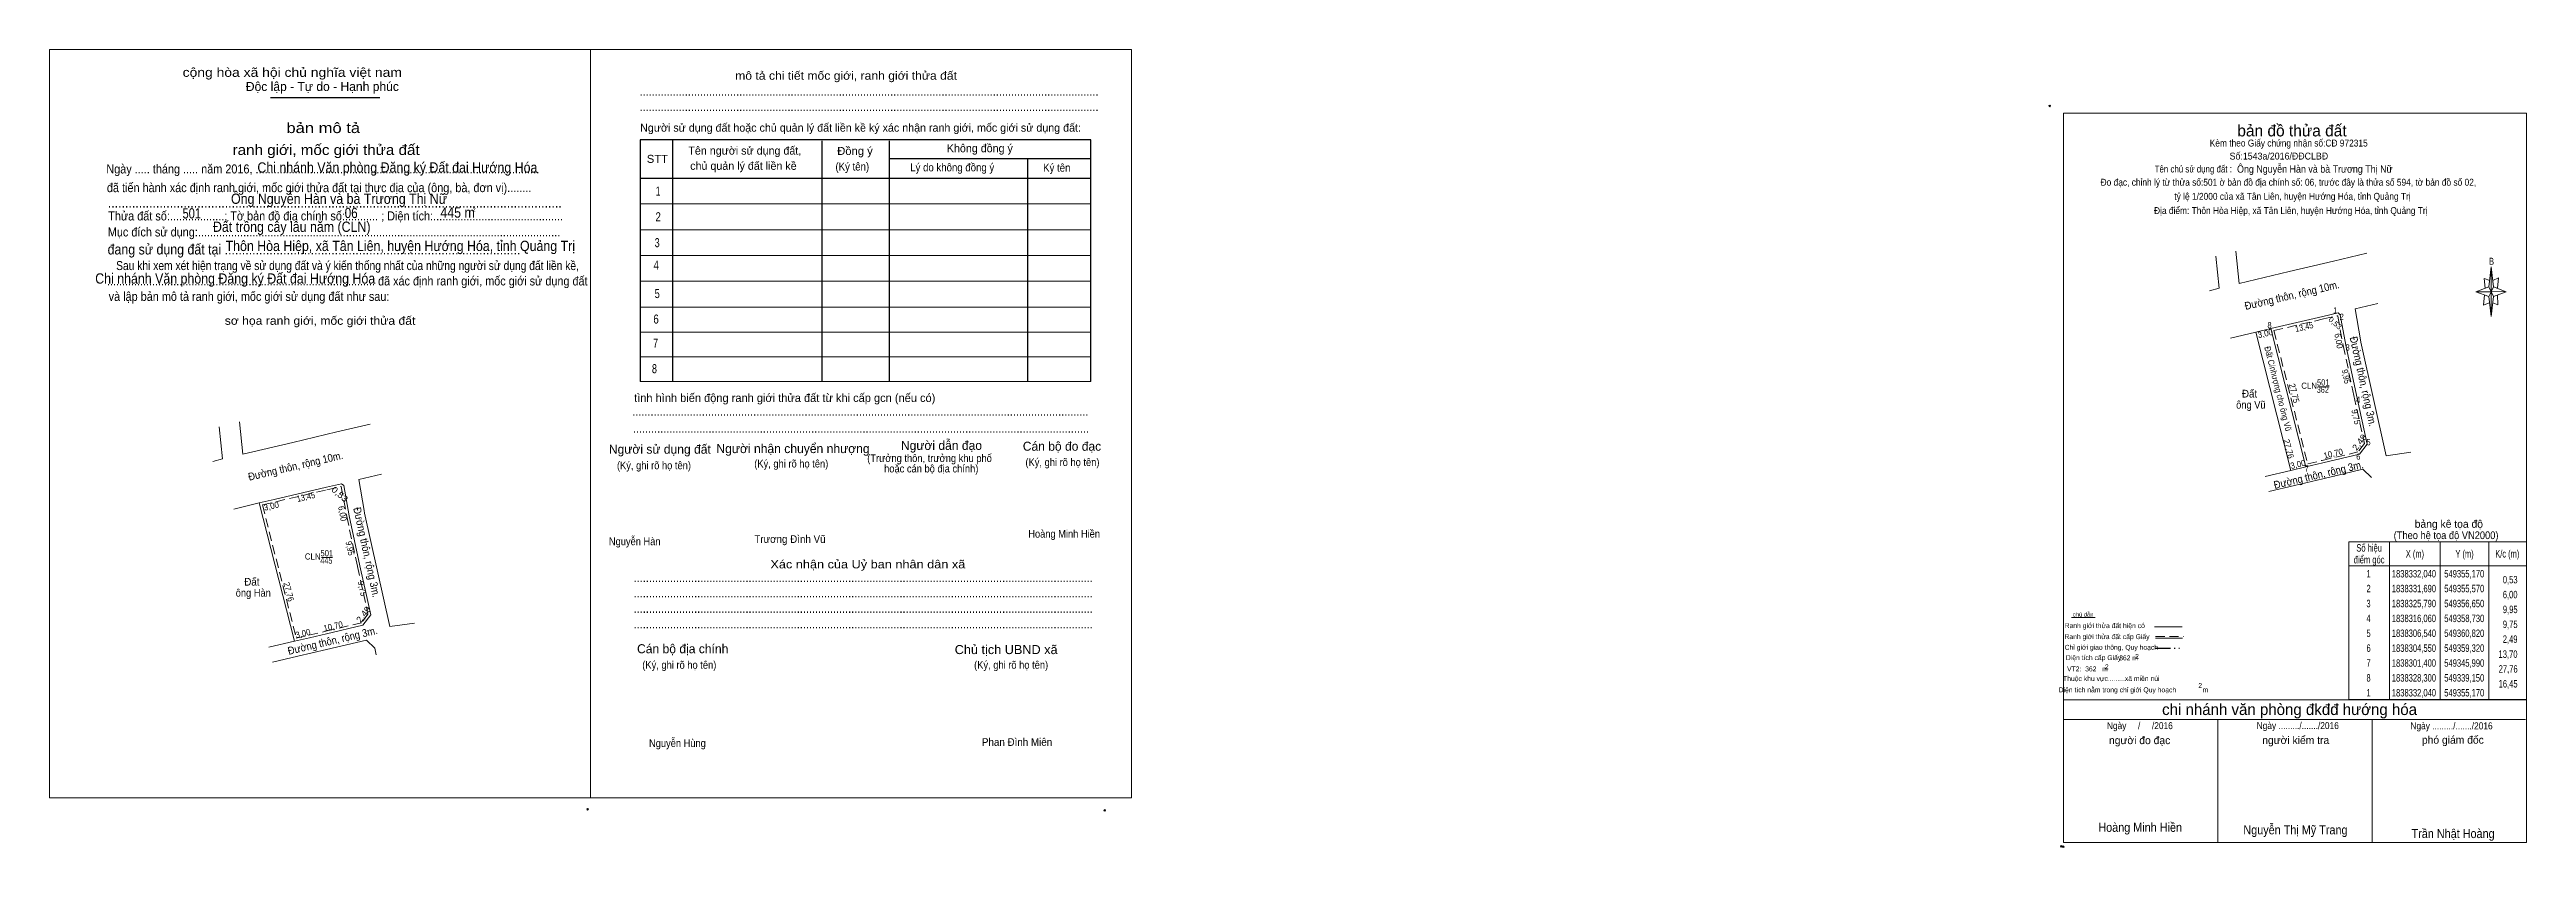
# Model space of a CAD drawing. Header units: metres. Extents: x 548910 to 549896, y 1838215 to 1838383.
# Drawn here: x 548910.2 to 549391.8, y 1838228.1 to 1838383.2 of the extents above; entities that cross this region are included whole.
import ezdxf
from ezdxf.enums import TextEntityAlignment as Align

# ---------------------------------------------------------------- set-up
doc = ezdxf.new("R2010")
doc.units = ezdxf.units.M
doc.header["$LTSCALE"] = 0.6
doc.header["$PDMODE"] = 32
doc.header["$PDSIZE"] = 0.3
for name, pattern in [('DASH_DOUBLE_DOT', [9.2, 5, -1.2, 0.3, -1.2, 0.3, -1.2]), ('DOTTED', [1.5, 0.3, -1.2]), ('MEDIUM_DASHED', [4.5, 3, -1.5])]:
    doc.linetypes.add(name, pattern=pattern)
for name, color, linetype, lineweight in [('1', 7, 'DOTTED', 13), ('15', 7, 'Continuous', 13), ('18', 7, 'Continuous', 13), ('23', 7, 'Continuous', 13), ('28', 7, 'Continuous', 13), ('63', 7, 'Continuous', 13), ('7', 7, 'Continuous', 13)]:
    doc.layers.add(name, color=color, linetype=linetype, lineweight=lineweight)
for name, color, linetype in [('17', 7, 'Continuous'), ('25', 7, 'Continuous'), ('6', 7, 'Continuous')]:
    doc.layers.add(name, color=color, linetype=linetype)

msp = doc.modelspace()

# ---------------------------------------------------------------- linework, layer by layer
at = {"layer": '15'}
for p, q in [((549342.07, 1838328.98), (549348.91, 1838302.09)), ((549351.24, 1838317.69), (549353.42, 1838317.69)), ((548963.04, 1838284.48), (548965.22, 1838284.48))]:
    msp.add_line(p, q, dxfattribs=at)
at = {"layer": '15', "linetype": 'MEDIUM_DASHED'}
msp.add_line((549342.68, 1838328.61), (549349.27, 1838302.69), dxfattribs=at)
at = {"layer": '18'}
for p, q in [((549335.3, 1838344.05), (549335.96, 1838337.77)), ((549331.38, 1838343.1), (549332.03, 1838336.85)), ((549330.15, 1838336.33), (549332.03, 1838336.85)), ((549358.51, 1838332.83), (549362.91, 1838333.87)), ((549339.15, 1838328.3), (549342.07, 1838328.98)), ((549342.07, 1838328.98), (549352.2, 1838331.35)), ((549352.2, 1838331.35), (549355.17, 1838332.04)), ((549355.17, 1838332.04), (549355.57, 1838331.69)), ((549355.57, 1838331.69), (549356.65, 1838325.79)), ((549334.22, 1838327.1), (549339.15, 1838328.3)), ((549339.15, 1838328.3), (549345.99, 1838301.4)), ((548943.18, 1838309.89), (548943.83, 1838303.64)), ((548947.1, 1838310.84), (548947.76, 1838304.56)), ((549360.82, 1838306.54), (549359.32, 1838304.55)), ((548941.95, 1838303.12), (548943.83, 1838303.64)), ((548970.31, 1838299.62), (548974.71, 1838300.66)), ((549341.02, 1838300.23), (549345.99, 1838301.4)), ((549345.99, 1838301.4), (549348.91, 1838302.09)), ((549348.91, 1838302.09), (549352.2, 1838302.87)), ((549352.2, 1838302.87), (549359.32, 1838304.55)), ((549352.2, 1838299.78), (549360.01, 1838301.63)), ((548946.02, 1838293.89), (548950.95, 1838295.09)), ((548950.95, 1838295.09), (548953.87, 1838295.77)), ((548950.95, 1838295.09), (548957.79, 1838268.19)), ((548953.87, 1838295.77), (548964, 1838298.14)), ((548964, 1838298.14), (548966.97, 1838298.83)), ((548966.97, 1838298.83), (548967.37, 1838298.48)), ((548967.37, 1838298.48), (548968.45, 1838292.58)), ((549341.71, 1838297.31), (549346.68, 1838298.48)), ((549346.68, 1838298.48), (549352.2, 1838299.78)), ((548964, 1838269.66), (548971.12, 1838271.34)), ((548972.62, 1838273.33), (548971.12, 1838271.34)), ((548952.82, 1838267.02), (548957.79, 1838268.19)), ((548957.79, 1838268.19), (548960.71, 1838268.88)), ((548958.48, 1838265.27), (548964, 1838266.57)), ((548960.71, 1838268.88), (548964, 1838269.66)), ((548964, 1838266.57), (548971.81, 1838268.42)), ((548973.68, 1838265.56), (548973.45, 1838266.83)), ((548953.51, 1838264.1), (548958.48, 1838265.27))]:
    msp.add_line(p, q, dxfattribs=at)
at = {"layer": '18', "linetype": 'MEDIUM_DASHED'}
for p, q in [((549342.68, 1838328.61), (549352.31, 1838330.86)), ((549352.31, 1838330.86), (549355.03, 1838331.49)), ((549355.03, 1838331.49), (549355.12, 1838331.42)), ((549355.12, 1838331.42), (549356.16, 1838325.7)), ((549356.16, 1838325.69), (549358.24, 1838315.96)), ((549358.24, 1838315.95), (549360.28, 1838306.66)), ((549352.09, 1838303.36), (549359.03, 1838305)), ((549360.28, 1838306.66), (549359.03, 1838305)), ((549349.27, 1838302.69), (549352.08, 1838303.36)), ((548951.56, 1838294.71), (548958.15, 1838268.79)), ((548967.96, 1838292.48), (548970.04, 1838282.75)), ((548970.04, 1838282.74), (548972.08, 1838273.45)), ((548963.89, 1838270.15), (548970.83, 1838271.79)), ((548972.08, 1838273.45), (548970.83, 1838271.79)), ((548958.15, 1838268.79), (548960.6, 1838269.37)), ((548960.59, 1838269.37), (548963.88, 1838270.15))]:
    msp.add_line(p, q, dxfattribs=at)
at = {"layer": '18'}
for points in [[(549335.96, 1838337.77), (549345.69, 1838340.07), (549354.25, 1838342.1), (549360.74, 1838343.63)], [(549356.65, 1838325.79), (549358.73, 1838316.06), (549360.82, 1838306.54)], [(548947.76, 1838304.56), (548957.49, 1838306.86), (548966.05, 1838308.89), (548972.54, 1838310.42)], [(548968.45, 1838292.58), (548970.53, 1838282.85), (548972.62, 1838273.33)]]:
    msp.add_lwpolyline(points, dxfattribs=at)
at = {"layer": '18', "linetype": 'MEDIUM_DASHED'}
msp.add_lwpolyline([(548951.56, 1838294.71), (548964.11, 1838297.65), (548966.9, 1838298.3), (548967.96, 1838292.49)], dxfattribs=at)
at = {"layer": '23'}
for p, q in [((549358.51, 1838332.83), (549359.53, 1838326.83)), ((549359.53, 1838326.83), (549359.61, 1838326.34)), ((548970.31, 1838299.62), (548971.33, 1838293.62)), ((548971.33, 1838293.62), (548971.41, 1838293.13))]:
    msp.add_line(p, q, dxfattribs=at)
for points in [[(549369.34, 1838304.93), (549364.52, 1838304.25), (549359.61, 1838326.34)], [(549369.34, 1838304.93), (549364.52, 1838304.25), (549359.61, 1838326.34)], [(549369.34, 1838304.93), (549364.52, 1838304.25), (549359.61, 1838326.34)], [(549369.34, 1838304.93), (549364.52, 1838304.25), (549359.61, 1838326.34)], [(548981.14, 1838271.72), (548976.32, 1838271.04), (548971.41, 1838293.13)], [(548981.14, 1838271.72), (548976.32, 1838271.04), (548971.41, 1838293.13)], [(548981.14, 1838271.72), (548976.32, 1838271.04), (548971.41, 1838293.13)], [(548981.14, 1838271.72), (548976.32, 1838271.04), (548971.41, 1838293.13)]]:
    msp.add_lwpolyline(points, dxfattribs=at)
at = {"layer": '28'}
for p, q in [((549384.46, 1838337.13), (549384.96, 1838341.03)), ((549384.46, 1838335.23), (549381.96, 1838336.13)), ((549385.36, 1838335.23), (549384.96, 1838331.33)), ((549386.26, 1838333.63), (549385.26, 1838334.03)), ((549385.36, 1838337.13), (549387.86, 1838336.13)), ((549386.16, 1838335.53), (549386.26, 1838333.63)), ((549303.31, 1838272.8), (549307.91, 1838272.8)), ((549319.46, 1838271.03), (549324.84, 1838271.03)), ((549319.66, 1838268.79), (549324.92, 1838268.79)), ((549301.8, 1838256.79), (549391.8, 1838256.79)), ((549301.8, 1838252.99), (549391.6, 1838252.99)), ((549301.8, 1838252.99), (549391.6, 1838252.99)), ((549301.8, 1838252.99), (549391.6, 1838252.99)), ((549331.8, 1838229.09), (549331.8, 1838252.99)), ((549361.8, 1838229.09), (549361.8, 1838252.99))]:
    msp.add_line(p, q, dxfattribs=at)
at = {"layer": '28', "linetype": 'DASH_DOUBLE_DOT', "lineweight": 25}
msp.add_line((549319.56, 1838266.82), (549324.8, 1838266.82), dxfattribs=at)
at = {"layer": '28', "linetype": 'MEDIUM_DASHED'}
msp.add_line((549319.66, 1838269.11), (549325.1, 1838269.11), dxfattribs=at)
at = {"layer": '28'}
for points in [[(549301.8, 1838370.89), (549391.8, 1838370.89), (549391.8, 1838229.09), (549301.8, 1838229.09)], [(549384.96, 1838341.03), (549385.36, 1838337.13), (549384.96, 1838336.13)], [(549384.96, 1838336.13), (549381.96, 1838336.13), (549384.46, 1838337.13), (549385.36, 1838335.23), (549387.86, 1838336.13), (549384.96, 1838336.23)], [(549384.96, 1838336.13), (549384.96, 1838331.33), (549384.46, 1838335.23)]]:
    msp.add_lwpolyline(points, close=True, dxfattribs=at)
for points in [[(549384.66, 1838338.33), (549383.56, 1838338.73), (549383.76, 1838336.83)], [(549385.26, 1838338.33), (549386.36, 1838338.83), (549386.16, 1838336.83)], [(549384.96, 1838336.13), (549384.46, 1838337.13), (549381.96, 1838336.13)], [(549383.66, 1838335.53), (549383.46, 1838333.53), (549384.56, 1838334.03)], [(549384.96, 1838336.13), (549385.36, 1838335.23), (549387.86, 1838336.13)], [(549391.8, 1838229.09), (549301.8, 1838229.09), (549301.8, 1838252.99)]]:
    msp.add_lwpolyline(points, dxfattribs=at)
for p in [(549299.1, 1838372.29), (549301.34, 1838228.31), (549301.74, 1838228.25)]:
    msp.add_point(p, dxfattribs=at)
at = {"layer": '63'}
for p, q in [((549360.01, 1838301.63), (549361.65, 1838300.04)), ((549365.16, 1838287.51), (549365.16, 1838256.84)), ((549375.05, 1838287.51), (549375.05, 1838256.84)), ((549384.46, 1838287.51), (549384.46, 1838256.84)), ((549357.26, 1838282.87), (549391.8, 1838282.87)), ((548971.81, 1838268.42), (548973.45, 1838266.83))]:
    msp.add_line(p, q, dxfattribs=at)
msp.add_lwpolyline([(549357.26, 1838287.51), (549391.8, 1838287.51), (549391.8, 1838256.84), (549357.26, 1838256.84)], close=True, dxfattribs=at)
at = {"layer": '7', "lineweight": 25}
for p, q in [((548953.11, 1838373.93), (548974.38, 1838373.93)), ((549031.31, 1838365.68), (549031.31, 1838318.68)), ((549060.33, 1838365.53), (549060.33, 1838318.68)), ((549073.42, 1838365.53), (549073.42, 1838318.68)), ((549025.01, 1838358.26), (549112.65, 1838358.26)), ((549073.42, 1838362.07), (549112.65, 1838362.07)), ((549100.36, 1838362.07), (549100.36, 1838318.68))]:
    msp.add_line(p, q, dxfattribs=at)
at = {"layer": '7'}
for p, q in [((549025.01, 1838353.24), (549112.65, 1838353.24)), ((549025.01, 1838348.22), (549112.65, 1838348.22)), ((549025.01, 1838343.21), (549112.65, 1838343.21)), ((549025.01, 1838338.19), (549112.65, 1838338.19)), ((549025.01, 1838333.17), (549112.65, 1838333.17)), ((549025.01, 1838328.32), (549112.5, 1838328.32)), ((549025.01, 1838323.53), (549112.65, 1838323.53)), ((549025.01, 1838318.68), (549112.65, 1838318.68))]:
    msp.add_line(p, q, dxfattribs=at)
for points in [[(548910.17, 1838383.25), (549015.36, 1838383.25), (549015.36, 1838237.77), (548910.17, 1838237.77)], [(549015.36, 1838383.25), (549120.55, 1838383.25), (549120.55, 1838237.76), (549015.36, 1838237.76)], [(549015.36, 1838383.25), (549120.55, 1838383.25), (549120.55, 1838237.76), (549015.36, 1838237.76)]]:
    msp.add_lwpolyline(points, close=True, dxfattribs=at)
at = {"layer": '7', "lineweight": 25}
msp.add_lwpolyline([(549112.65, 1838318.68), (549112.65, 1838365.68), (549025.01, 1838365.68), (549025.01, 1838318.68)], dxfattribs=at)
at = {"layer": '7'}
for p in [(549014.79, 1838235.52), (549115.35, 1838235.31)]:
    msp.add_point(p, dxfattribs=at)

# ---------------------------------------------------------------- texts
at = {"layer": '1'}
for s, width, p in [('501', 0.8, (549352.29, 1838317.92)), ('CLN', 0.95, (549349.54, 1838317.29)), ('362', 0.85, (549352.2, 1838316.5)), ('501', 0.8, (548964.09, 1838284.71)), ('CLN', 0.95, (548961.34, 1838284.08)), ('445', 0.85, (548964, 1838283.29))]:
    msp.add_text(s, height=1.2, dxfattribs=dict(at, width=width)).set_placement(p, align=Align.CENTER)
at = {"layer": '15', "width": 0.9}
msp.add_text('Đất C/nhượng cho ông Vũ', height=1.2, rotation=284.267, dxfattribs=at).set_placement((549342.8978, 1838317.1579), align=Align.CENTER)
at = {"layer": '17'}
for s, width, p in [('Nguyễn Hàn', 0.9, (549018.94, 1838286.87)), ('Trương Đình Vũ', 0.95, (549047.21, 1838287.32)), ('Hoàng Minh Hiền', 0.9, (549100.48, 1838288.34)), ('Nguyễn Hùng', 0.9, (549026.74, 1838247.63)), ('Phan Đình Miên', 0.95, (549091.47, 1838247.85))]:
    msp.add_text(s, height=1.5, dxfattribs=dict(at, width=width)).set_placement(p)
at = {"layer": '25', "width": 0.9}
for s, p in [('Chi nhánh Văn phòng Đăng ký Đất đai Hướng Hóa', (548950.59, 1838359.32)), (' Đất trồng cây lâu năm (CLN)', (548941.28, 1838347.8)), ('Chi nhánh Văn phòng Đăng ký Đất đai Hướng Hóa', (548919.05, 1838337.73))]:
    msp.add_text(s, height=2, dxfattribs=at).set_placement(p)
at = {"layer": '28'}
for s, height, p in [('bản đồ thửa đất', 2.25, (549346.205, 1838366.36)), ('bảng kê tọa độ', 1.5, (549376.71, 1838290.26)), ('chi nhánh văn phòng đkđđ hướng hóa', 2.187, (549345.735, 1838253.85)), ('người đo đạc', 1.5, (549316.585, 1838248.19)), ('người kiểm tra', 1.5, (549346.935, 1838248.21)), ('phó giám đốc', 1.5, (549377.49, 1838248.27))]:
    msp.add_text(s, height=height, dxfattribs=at).set_placement(p, align=Align.CENTER)
for s, height, width, p in [('Kèm theo Giấy chứng nhận số:CĐ 972315', 1.35, 0.9, (549345.57, 1838364.39)), ('Số:1543a/2016/ĐĐCLBĐ', 1.35, 0.95, (549343.66, 1838361.86)), ('Đo đạc, chỉnh lý từ thửa số:501 ờ bản đồ địa chính số: 06, trước đây là thửa số 594, tờ bản đồ số 02,', 1.35, 0.9, (549345.51, 1838356.77)), ('Tên chủ sử dụng đất :', 1.35, 0.85, (549327.015, 1838359.35)), ('Địa điểm: Thôn Hòa Hiệp, xã Tân Liên, huyện Hướng Hóa, tỉnh Quảng Trị', 1.35, 0.9, (549345.975, 1838351.26)), (' tỷ lệ 1/2000 của xã Tân Liên, huyện Hướng Hóa, tỉnh Quảng Trị', 1.35, 0.9, (549346.08, 1838354.03)), ('B', 1.378, 0.75, (549385.01, 1838341.39)), ('(Theo hệ tọa độ VN2000)', 1.5, 0.9, (549376.17, 1838288.06)), ('Ranh giới thửa đất hiện có ', 0.96, 0.9, (549309.985, 1838270.75)), ('chú dẫn', 0.8, 1.05, (549305.61, 1838273)), ('Ranh giới thửa đất cấp Giấy', 0.96, 0.9, (549310.24, 1838268.61)), ('Chỉ giới giao thông, Quy hoạch', 0.96, 0.9, (549311.09, 1838266.53)), ('Thuộc khu vực.........xã miền núi', 0.96, 0.9, (549311.07, 1838260.47)), (' VT2:  362   m ', 0.96, 0.9, (549306.43, 1838262.34)), ('Diện tích cấp Giấy: ', 0.96, 0.9, (549307.995, 1838264.53)), ('2', 0.96, 0.8, (549310.2, 1838262.74)), ('362 m ', 0.96, 0.85, (549314.61, 1838264.48)), ('2', 0.96, 0.8, (549316.08, 1838264.77)), ('Diện tích nằm trong chỉ giới Quy hoạch              m', 0.96, 0.9, (549315.375, 1838258.27)), ('2', 0.96, 0.8, (549328.36, 1838259.11)), ('Ngày     /     /2016', 1.35, 0.9, (549316.625, 1838251.11)), ('Ngày ........./......./2016', 1.35, 0.9, (549347.33, 1838251.12)), ('Ngày ........./......./2016', 1.35, 0.9, (549377.23, 1838251.07)), ('Hoàng Minh Hiền', 1.75, 0.9, (549316.69, 1838231.14)), ('Nguyễn Thị Mỹ Trang', 1.75, 0.9, (549346.88, 1838230.65)), ('Trần Nhật Hoàng', 1.75, 0.9, (549377.535, 1838229.93))]:
    msp.add_text(s, height=height, dxfattribs=dict(at, width=width)).set_placement(p, align=Align.CENTER)
at = {"layer": '28', "width": 0.9}
msp.add_text('Ông Nguyễn Hàn và bà Trương Thị Nữ', height=1.44, dxfattribs=at).set_placement((549335.52, 1838359.3))
at = {"layer": '6', "width": 0.9}
msp.add_text('Ông Nguyễn Hàn và bà Trương Thị Nữ', height=2, dxfattribs=at).set_placement((548945.46, 1838353.24))
at = {"layer": '63'}
for s, height, rotation, width, p in [('Đường thôn, rộng 10m.', 1.5, 13.141, 0.9, (549346.3745, 1838334.7538)), ('3,00', 1.2, 13.109, 0.95, (549341.1489, 1838327.4574)), ('13,45', 1.2, 13.141, 0.9, (549348.7086, 1838328.7222)), ('0,53', 1, 318.814, 1.1, (549354.2707, 1838329.6631)), ('6,00', 1.2, 280.373, 0.95, (549354.713, 1838326.483)), ('Đường thôn, rộng 3m.', 1.5, 282.382, 0.9, (549359.3256, 1838318.5608)), ('9,95', 1.2, 282.067, 0.9, (549356.1635, 1838319.5504)), ('27,75', 1.2, 284.272, 0.95, (549346.0722, 1838316.2729)), ('9,75', 1.2, 282.382, 0.95, (549358.072, 1838311.6987)), ('Đường thôn, rộng 10m.', 1.5, 13.141, 0.9, (548958.1745, 1838301.5438)), ('27,76', 1.2, 284.267, 0.95, (549344.9871, 1838305.4629)), ('10,70', 1.2, 13.296, 0.95, (549354.367, 1838304.1041)), ('2,49', 1.2, 52.992, 1.1, (549359.8008, 1838306.5238)), ('Đường thôn, rộng 3m.', 1.5, 13.296, 0.9, (549351.5475, 1838299.8546)), ('3,00', 1.2, 13.295, 0.95, (549347.502, 1838302.0231)), ('3,00', 1.2, 13.109, 0.95, (548953.4289, 1838293.8974)), ('13,45', 1.2, 13.141, 0.9, (548960.1486, 1838295.6722)), ('0,53', 1.2, 318.814, 1.15, (548966.1999, 1838296.3238)), ('6,00', 1.2, 280.373, 0.95, (548966.553, 1838292.923)), ('Đường thôn, rộng 3m.', 1.5, 282.382, 0.9, (548971.1256, 1838285.3508)), ('9,95', 1.2, 282.067, 0.9, (548968.0135, 1838286.1404)), ('27,76', 1.2, 284.267, 0.95, (548956.1071, 1838277.6629)), ('9,75', 1.2, 282.382, 0.95, (548970.402, 1838278.3087)), ('10,70', 1.2, 13.296, 0.95, (548965.447, 1838270.5341)), ('2,49', 1.2, 52.992, 1.1, (548971.6908, 1838273.0538)), ('Đường thôn, rộng 3m.', 1.5, 13.296, 0.9, (548965.3775, 1838267.6046)), ('3,00', 1.2, 13.295, 0.95, (548959.572, 1838269.1331))]:
    msp.add_text(s, height=height, rotation=rotation, dxfattribs=dict(at, width=width)).set_placement(p, align=Align.CENTER)
for s, height, width, p in [('8', 1.2, 0.8, (549342.25, 1838329.07)), (' 1', 1.2, 0.75, (549355.02, 1838331.93)), ('2', 1.2, 0.8, (549356.29, 1838330.69)), ('3', 1.2, 0.75, (549357.43, 1838324.72)), ('4', 1.2, 0.8, (549359.46, 1838314.55)), ('6', 1.2, 0.8, (549359.52, 1838303.49)), ('5', 1.2, 0.75, (549361.49, 1838306.3)), ('7', 1.2, 0.8, (549349.48, 1838301.17)), ('0,53', 1.446, 0.7, (549390.07, 1838279.45)), ('6,00', 1.446, 0.7, (549390.06, 1838276.55)), ('9,95', 1.446, 0.7, (549390.07, 1838273.66)), ('9,75', 1.446, 0.7, (549390.07, 1838270.77)), ('13,70', 1.446, 0.7, (549390.06, 1838264.97)), ('2,49', 1.446, 0.7, (549390.06, 1838267.88)), ('27,76', 1.446, 0.7, (549390.08, 1838262.09)), ('16,45', 1.446, 0.7, (549390.07, 1838259.2))]:
    msp.add_text(s, height=height, dxfattribs=dict(at, width=width)).set_placement(p, align=Align.RIGHT)
for s, height, width, p in [('ông Vũ', 1.5, 0.9, (549338.215, 1838313.43)), ('Đất ', 1.5, 0.95, (549338.22, 1838315.59)), ('Số hiệu', 1.446, 0.7, (549361.21, 1838285.63)), ('X (m)', 1.446, 0.75, (549370.11, 1838284.48)), ('Y (m)', 1.446, 0.75, (549379.765, 1838284.48)), ('K/c (m)', 1.446, 0.75, (549388.075, 1838284.48)), ('Đất ', 1.5, 0.95, (548949.78, 1838279.02)), ('điểm góc', 1.446, 0.7, (549361.21, 1838283.33)), (' 1', 1.446, 0.6, (549360.88, 1838280.6)), ('1838332,040', 1.446, 0.7, (549369.92, 1838280.6)), ('549355,170', 1.446, 0.7, (549379.705, 1838280.6)), ('ông Hàn', 1.5, 0.9, (548949.785, 1838276.86)), (' 3', 1.446, 0.65, (549360.885, 1838274.81)), (' 2', 1.446, 0.7, (549360.895, 1838277.72)), ('1838331,690', 1.446, 0.7, (549369.92, 1838277.72)), ('1838325,790', 1.446, 0.7, (549369.92, 1838274.81)), ('549355,570', 1.446, 0.7, (549379.705, 1838277.72)), ('549356,650', 1.446, 0.7, (549379.705, 1838274.81)), (' 4', 1.446, 0.7, (549360.885, 1838271.92)), ('1838316,060', 1.446, 0.7, (549369.92, 1838271.92)), ('549358,730', 1.446, 0.7, (549379.705, 1838271.92)), (' 5', 1.446, 0.65, (549360.895, 1838269.03)), (' 6', 1.446, 0.7, (549360.895, 1838266.14)), ('1838306,540', 1.446, 0.7, (549369.92, 1838269.03)), ('1838304,550', 1.446, 0.7, (549369.92, 1838266.14)), ('549360,820', 1.446, 0.7, (549379.705, 1838269.03)), ('549359,320', 1.446, 0.7, (549379.705, 1838266.14)), (' 8', 1.446, 0.65, (549360.895, 1838260.35)), (' 7', 1.446, 0.65, (549360.895, 1838263.24)), ('1838301,400', 1.446, 0.7, (549369.92, 1838263.24)), ('1838328,300', 1.446, 0.7, (549369.92, 1838260.35)), ('549345,990', 1.446, 0.7, (549379.705, 1838263.24)), ('549339,150', 1.446, 0.7, (549379.705, 1838260.35)), (' 1', 1.446, 0.6, (549360.88, 1838257.46)), ('1838332,040', 1.446, 0.7, (549369.92, 1838257.46)), ('549355,170', 1.446, 0.7, (549379.705, 1838257.46))]:
    msp.add_text(s, height=height, dxfattribs=dict(at, width=width)).set_placement(p, align=Align.CENTER)
at = {"layer": '7'}
for s, height, width, p in [('cộng hòa xã hội chủ nghĩa việt nam', 1.756, 1.15, (548936.05, 1838377.94)), ('........................................................................................................................................................', 1.756, 0.9, (549024.89, 1838374.28)), ('........................................................................................................................................................', 1.756, 0.9, (549024.89, 1838371.27)), ('STT', 1.555, 1.05, (549026.31, 1838361.22)), ('Đồng ý', 1.555, 1.05, (549063.33, 1838362.76)), ('Ngày ..... tháng ..... năm 2016, ..............................................................................................', 1.755, 0.9, (548921.22, 1838359.16)), ('(Ký tên)', 1.555, 0.9, (549062.99, 1838359.72)), ('Lý do không đồng ý', 1.555, 0.9, (549077.53, 1838359.56)), ('Ký tên', 1.555, 0.9, (549103.37, 1838359.5)), (' đã tiến hành xác định ranh giới, mốc giới thửa đất tại thực địa của (ông, bà, đơn vị)........', 1.756, 0.9, (548920.74, 1838355.52)), ('....................................................................................................................................', 2, 0.9, (548921.5, 1838352.52)), ('Thửa đất số:..................; Tờ bản đồ địa chính số:........... ; Diện tích:...........................................', 1.756, 0.9, (548921.58, 1838350.02)), ('Mục đích sử dụng:........................................................................................................................', 1.756, 0.9, (548921.5, 1838346.9)), ('501', 2, 0.8, (548936.04, 1838350.4)), ('06', 2, 0.85, (548967.56, 1838350.48)), ('445 m', 2, 0.9, (548986.17, 1838350.56)), ('2', 0.7999, 0.8, (548992.42, 1838351.73)), ('đang sử dụng đất tại ......................................................................................', 2, 0.9, (548921.46, 1838343.4)), ('Thôn Hòa Hiệp, xã Tân Liên, huyện Hướng Hóa, tỉnh Quảng Trị', 2, 0.9, (548944.4, 1838344.07)), ('......................................................................................... đã xác định ranh giới, mốc giới sử dụng đất', 1.752, 0.9, (548921.32, 1838337.38)), ('Sau khi xem xét hiện trạng về sử dụng đất và ý kiến thống nhất của những người sử dụng đất liền kề,', 1.756, 0.85, (548923.12, 1838340.37)), (' và lập bản mô tả ranh giới, mốc giới sử dụng đất như sau:', 1.756, 0.9, (548921.08, 1838334.37)), ('.......................................................................................................................................................', 1.756, 0.9, (549023.5, 1838312.04)), ('.......................................................................................................................................................', 1.756, 0.9, (549023.62, 1838308.75)), ('(Ký, ghi rõ họ tên)', 1.505, 0.9, (549020.5, 1838301.64)), ('(Ký, ghi rõ họ tên)', 1.505, 0.9, (549047.2, 1838301.98)), ('(Ký, ghi rõ họ tên)', 1.505, 0.9, (549099.93, 1838302.26)), ('........................................................................................................................................................', 1.756, 0.9, (549023.77, 1838279.73)), ('........................................................................................................................................................', 1.756, 0.9, (549023.77, 1838276.72)), ('........................................................................................................................................................', 1.756, 0.9, (549023.77, 1838273.72)), ('........................................................................................................................................................', 1.756, 0.9, (549023.77, 1838270.71)), ('Chủ tịch UBND xã', 1.756, 1.05, (549086.18, 1838265.7)), ('(Ký, ghi rõ họ tên)', 1.505, 0.9, (549025.43, 1838262.85)), ('(Ký, ghi rõ họ tên)', 1.505, 0.9, (549089.95, 1838262.85))]:
    msp.add_text(s, height=height, dxfattribs=dict(at, width=width)).set_placement(p)
for s, height, p in [('Độc lập - Tự do - Hạnh phúc', 1.756, (548948.34, 1838375.19)), ('Người sử dụng đất hoặc chủ quản lý đất liền kề ký xác nhận ranh giới, mốc giới sử dụng đất:', 1.555, (549025.01, 1838367.28)), ('Tên người sử dụng đất,', 1.555, (549034.39, 1838362.82)), ('Không đồng ý', 1.555, (549084.65, 1838363.28)), ('chủ quản lý đất liền kề', 1.555, (549034.75, 1838359.86)), ('tình hình biến động ranh giới thửa đất từ khi cấp gcn (nếu có)', 1.605, (549023.84, 1838314.72)), ('Người sử dụng đất', 1.756, (549018.93, 1838304.66)), ('Người nhận chuyển nhượng', 1.76, (549039.84, 1838304.78)), ('Người dẫn đạo', 1.755, (549075.72, 1838305.4)), ('Cán bộ đo đạc', 1.752, (549099.42, 1838305.24)), ('Cán bộ địa chính', 1.756, (549024.41, 1838265.86))]:
    msp.add_text(s, height=height, dxfattribs=at).set_placement(p)
for s, height, width, p in [('mô tả chi tiết mốc giới, ranh giới thửa đất', 1.605, 1.1, (549065.055, 1838377.38)), ('bản mô tả', 2.007, 1.2, (548963.39, 1838367.01)), ('ranh giới, mốc giới thửa đất', 2.007, 1.1, (548963.95, 1838362.74)), ('1', 1.756, 0.7, (549028.515, 1838354.86)), ('2', 1.756, 0.8, (549028.525, 1838349.86)), ('3', 1.756, 0.75, (549028.325, 1838344.82)), ('4', 1.756, 0.8, (549028.13, 1838340.44)), ('5', 1.756, 0.75, (549028.335, 1838334.92)), ('sơ họa ranh giới, mốc giới thửa đất', 1.605, 1.1, (548962.775, 1838329.73)), ('6', 1.756, 0.8, (549028.105, 1838329.96)), ('7', 1.755, 0.75, (549028.01, 1838325.28)), ('8', 1.755, 0.75, (549027.79, 1838320.32)), ('(Trưởng thôn, trưởng khu phố', 1.505, 0.9, (549081.28, 1838303.04)), ('hoặc cán bộ địa chính)', 1.505, 0.9, (549081.615, 1838301.02)), ('Xác nhận của Uỷ ban nhân dân xã', 1.606, 1.15, (549069.29, 1838282.37))]:
    msp.add_text(s, height=height, dxfattribs=dict(at, width=width)).set_placement(p, align=Align.CENTER)

doc.saveas('drawing.dxf')
